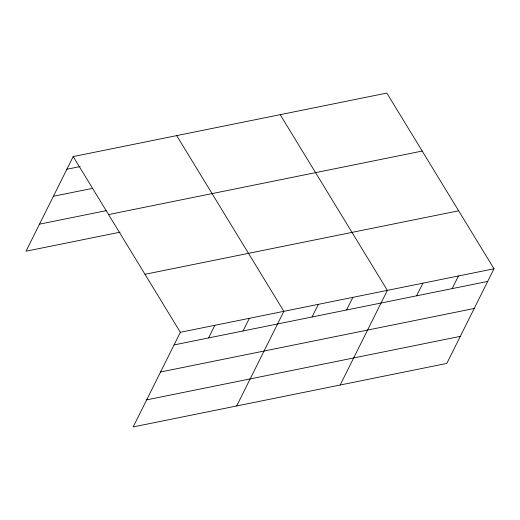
<?xml version="1.0" encoding="UTF-8"?>
<svg xmlns="http://www.w3.org/2000/svg" width="520" height="520" viewBox="0 0 520 520"><rect width="100%" height="100%" fill="white"/><g stroke="black" fill="none" stroke-linecap="round" stroke-linejoin="round"><path stroke-width="0.78" d="M494 268.775L180.356 332.286L133.166 426.926L446.81 363.422L494 268.775L386.834 93.073L73.19 156.578L26 251.225L120.094 232.174M208.553 337.948L214.858 325.299M243.048 330.961L249.359 318.312M236.672 405.971L283.855 311.324L176.69 135.623M312.052 316.986L318.357 304.343M346.554 310.005L352.859 297.356M340.171 385.015L387.361 290.368L280.195 114.666M416.598 295.822L422.91 283.173M452.147 288.62L458.451 275.971M66.879 169.228L80.21 166.53M53.391 196.287L92.599 188.35M39.494 224.166L106.138 210.672M108.55 214.565L422.201 151.053M144.989 274.3L458.634 210.795M174.05 344.929L487.695 281.424M160.556 371.988L474.201 308.483M146.66 399.867L460.304 336.362M73.19 156.578L180.356 332.286"/></g></svg>
